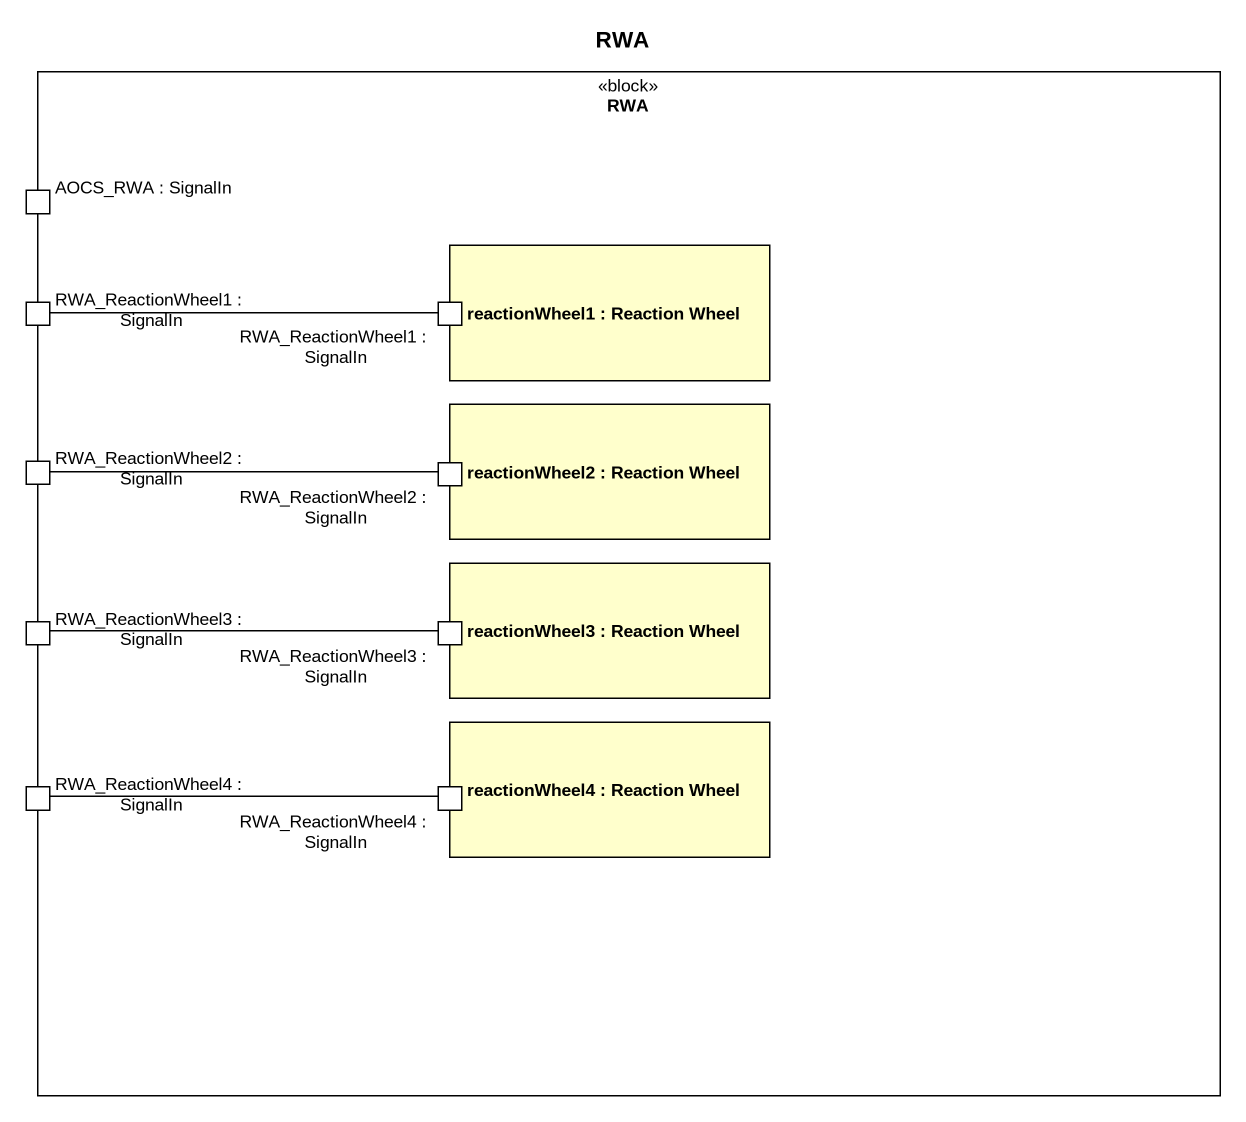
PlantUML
@startuml
title RWA
rectangle RWA <<block>> {
  port "AOCS_RWA : SignalIn" as AOCS_RWA_SignalIn
  rectangle "reactionWheel1 : Reaction Wheel" as reactionWheel1 {
    port "RWA_ReactionWheel1 : SignalIn" as RWA_ReactionWheel1_SignalIn_2
  }
  port "RWA_ReactionWheel1 : SignalIn" as RWA_ReactionWheel1_SignalIn
  port "RWA_ReactionWheel2 : SignalIn" as RWA_ReactionWheel2_SignalIn
  rectangle "reactionWheel2 : Reaction Wheel" as reactionWheel2 {
    port "RWA_ReactionWheel2 : SignalIn" as RWA_ReactionWheel2_SignalIn_2
  }
  rectangle "reactionWheel3 : Reaction Wheel" as reactionWheel3 {
    port "RWA_ReactionWheel3 : SignalIn" as RWA_ReactionWheel3_SignalIn_2
  }
  port "RWA_ReactionWheel3 : SignalIn" as RWA_ReactionWheel3_SignalIn
  rectangle "reactionWheel4 : Reaction Wheel" as reactionWheel4 {
    port "RWA_ReactionWheel4 : SignalIn" as RWA_ReactionWheel4_SignalIn_2
  }
  port "RWA_ReactionWheel4 : SignalIn" as RWA_ReactionWheel4_SignalIn
}
RWA_ReactionWheel1_SignalIn -right- RWA_ReactionWheel1_SignalIn_2
RWA_ReactionWheel2_SignalIn -right- RWA_ReactionWheel2_SignalIn_2
RWA_ReactionWheel3_SignalIn -right- RWA_ReactionWheel3_SignalIn_2
RWA_ReactionWheel4_SignalIn -right- RWA_ReactionWheel4_SignalIn_2
@enduml
